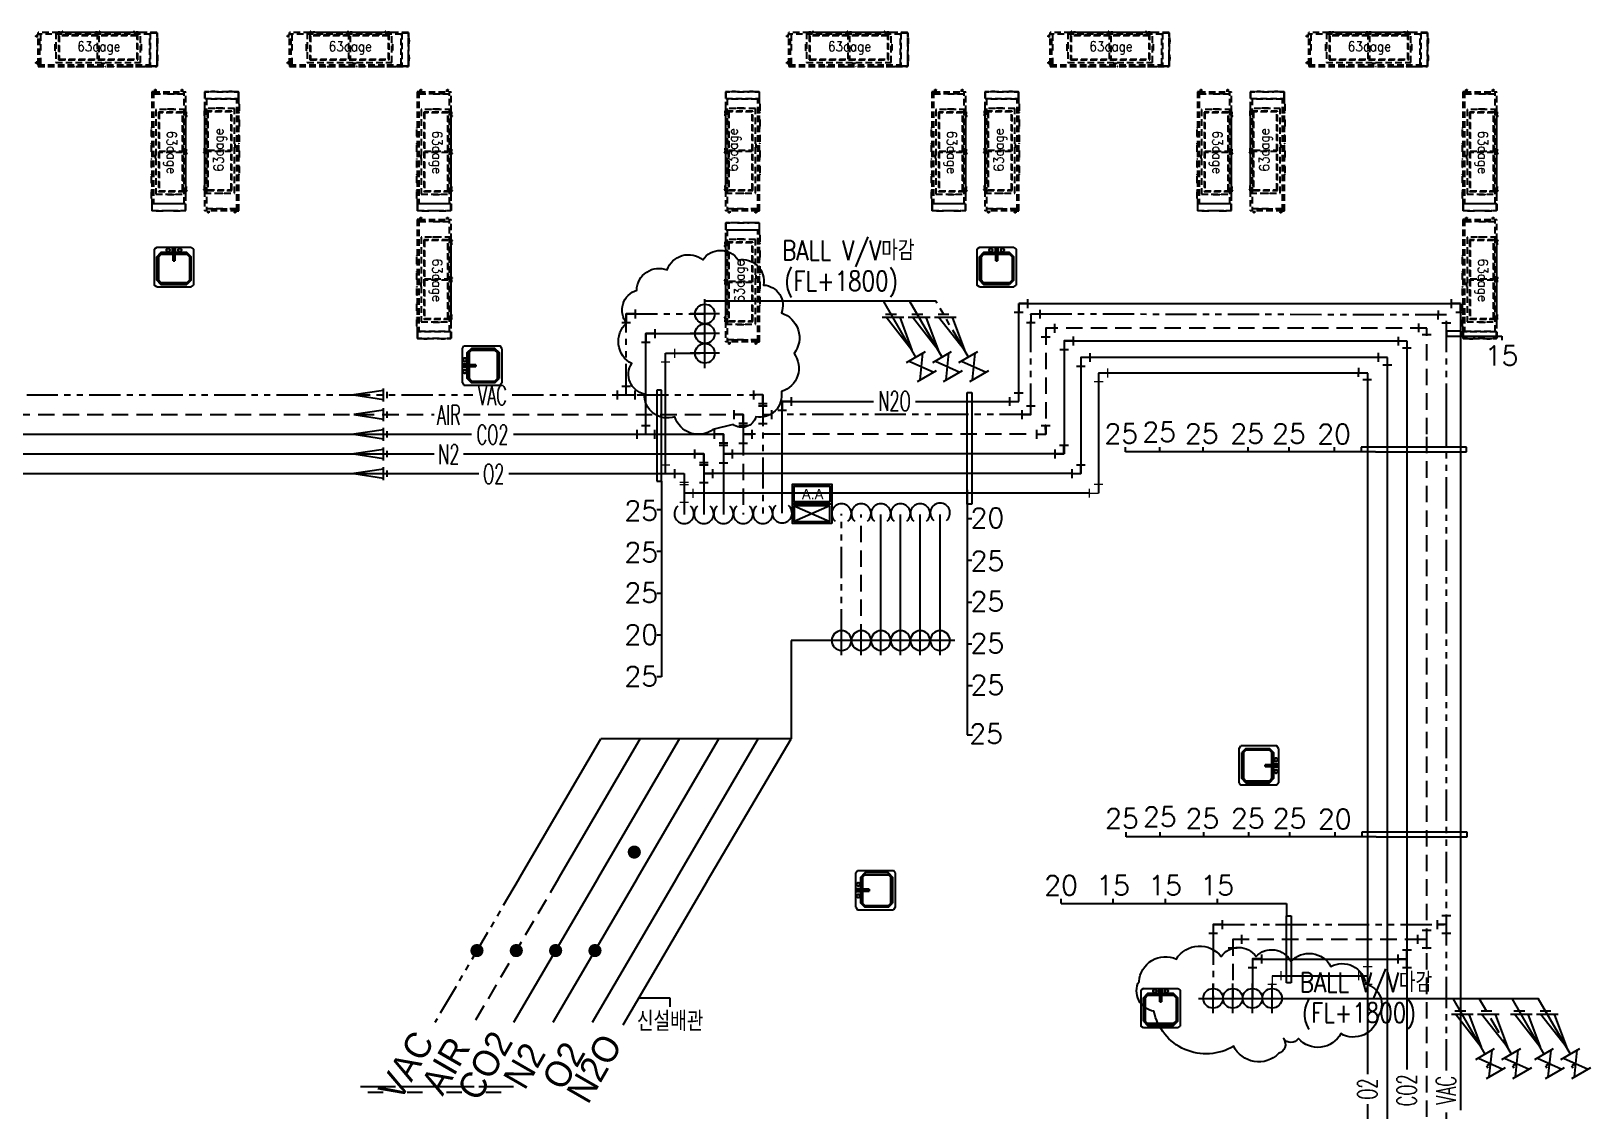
# Model space of a CAD drawing. Header units: millimetres. Extents: x 10903 to 284569, y 2319 to 62017.
# Drawn here: x 250578 to 274367, y 36231 to 52696 of the extents above; entities that cross this region are included whole.
import ezdxf
from ezdxf.enums import TextEntityAlignment as Align

# ---------------------------------------------------------------- set-up
doc = ezdxf.new("R2010")
doc.units = ezdxf.units.MM
for name, pattern in [('DASHED', [0.75, 0.5, -0.25]), ('DASHED2', [0.375, 0.25, -0.125]), ('HIDDEN', [0.375, 0.25, -0.125]), ('PHANTOM', [63.5, 31.75, -6.35, 6.35, -6.35, 6.35, -6.35])]:
    doc.linetypes.add(name, pattern=pattern)
for name, color, linetype in [('5TXT', 7, 'Continuous'), ('ex', 1, 'Continuous'), ('IVC-SPF', 1, 'Continuous'), ('Medical Gas', 7, 'Continuous'), ('pipe', 3, 'Continuous'), ('R', 15, 'Continuous'), ('UT GAS', 4, 'Continuous'), ('UTIL-AIR', 3, 'DASHED2'), ('UTIL-CO2', 2, 'Continuous'), ('UTIL-N2', 6, 'Continuous'), ('UTIL-N20', 1, 'HIDDEN'), ('UTIL-VACUUM', 7, 'HIDDEN'), ('기자재', 8, 'DASHED2'), ('빌트인', 8, 'Continuous')]:
    doc.layers.add(name, color=color, linetype=linetype)
doc.layers.add('UTIL-O2', color=4, linetype='Continuous', lineweight=0)
doc.styles.add('GHS', font='ROMANS.shx', dxfattribs={"bigfont": 'whgtxt.shx'})
doc.styles.add('굴림', font='simple.shx', dxfattribs={"bigfont": 'whgtxt.shx'})
doc.styles.add('울릉도M', font='HYWULM.TTF')
doc.styles.add('으뜸체', font='simplex.shx', dxfattribs={"bigfont": 'whgtxt.shx'})
doc.styles.add('중고딕', font='')
doc.styles.get('중고딕').set_extended_font_data('HYGothic-Medium')

# ---------------------------------------------------------------- blocks, each defined once
blk = doc.blocks.new('PI')
at = {"layer": 'UTIL-AIR', "color": 1, "linetype": 'Continuous'}
for p, q in [((150, 0), (-150, 0)), ((0, 150), (0, -150))]:
    blk.add_line(p, q, dxfattribs=at)
at = {"layer": 'UTIL-AIR', "color": 2, "linetype": 'Continuous'}
blk.add_circle((0, 0), 100, dxfattribs=at)
blk = doc.blocks.new('SA20L')
at = {"color": 2, "linetype": 'Continuous'}
for p, q in [((1.59, 0.53), (0.53, 1.59)), ((0.53, -1.59), (1.59, -0.53))]:
    blk.add_line(p, q, dxfattribs=at)
at = {"color": 0, "linetype": 'Continuous'}
blk.add_lwpolyline([(1.06, -1.06), (0, 0), (1.06, 1.06)], dxfattribs=at)
at = {"color": 2, "linetype": 'Continuous'}
for p in [(1.06, 1.06), (1.06, -1.06)]:
    blk.add_point(p, dxfattribs=at)
blk = doc.blocks.new('SA30T')
at = {"color": 2, "linetype": 'Continuous'}
for p, q in [((-0.75, 1.5), (0.75, 1.5)), ((1.5, 0.75), (1.5, -0.75)), ((-0.75, -1.5), (0.75, -1.5))]:
    blk.add_line(p, q, dxfattribs=at)
at = {"color": 0, "linetype": 'Continuous'}
for p, q in [((0, 1.5), (0, -1.5)), ((0, 0), (1.5, 0))]:
    blk.add_line(p, q, dxfattribs=at)
at = {"color": 2, "linetype": 'Continuous'}
for p in [(0, 1.5), (1.5, 0), (0, -1.5)]:
    blk.add_point(p, dxfattribs=at)
blk = doc.blocks.new('0S2c-M51-005-0-3층 UTILITY배관 평면도$0$SDFASFSDAF')
at = {"layer": 'pipe', "color": 2}
for p, q in [((0, 1.25), (0, -1.25)), ((0, 0.9), (2.5, -0.9)), ((2.5, 0.9), (0, -0.9)), ((2.5, 1.25), (2.5, -1.25))]:
    blk.add_line(p, q, dxfattribs=at)
blk = doc.blocks.new('VALD01')
at = {"color": 2}
for p, q in [((-1.96, 0.7), (2.54, 0)), ((2.54, 0), (-1.96, -0.7))]:
    blk.add_line(p, q, dxfattribs=at)
for points in [[(-2.54, -0.48), (-2.54, 0.48)], [(-1.96, -1), (-1.96, 1)]]:
    blk.add_lwpolyline(points, dxfattribs=at)
blk = doc.blocks.new('SINK2')
at = {"layer": '빌트인'}
for p, q in [((-262, 600), (-300, 575)), ((-300, 25), (-300, 575)), ((-262, 600), (262, 600)), ((-198, 562), (-262, 498)), ((-262, 498), (-198, 562)), ((-262, 498), (-262, 140)), ((-262, 498), (-262, 140)), ((-236, 498), (-262, 498)), ((-236, 498), (-262, 498)), ((-236, 498), (-198, 536)), ((-198, 536), (-236, 498)), ((-236, 140), (-236, 498)), ((-236, 140), (-236, 498)), ((198, 562), (-198, 562)), ((-198, 562), (198, 562)), ((-198, 536), (-198, 562)), ((-198, 536), (-198, 562)), ((-198, 536), (198, 536)), ((198, 536), (-198, 536)), ((262, 498), (198, 562)), ((198, 562), (198, 536)), ((262, 498), (198, 562)), ((198, 536), (198, 562)), ((236, 498), (198, 536)), ((198, 536), (236, 498)), ((236, 140), (236, 498)), ((236, 498), (262, 498)), ((236, 140), (236, 498)), ((236, 498), (262, 498)), ((262, 600), (300, 575)), ((262, 498), (262, 140)), ((262, 498), (262, 140)), ((300, 25), (300, 575)), ((-262, 0), (-300, 25)), ((-262, 140), (-198, 76)), ((-262, 140), (-236, 140)), ((-198, 76), (-262, 140)), ((-262, 140), (-236, 140)), ((262, 0), (-262, 0)), ((-198, 102), (-236, 140)), ((-236, 140), (-198, 102)), ((198, 102), (-198, 102)), ((-198, 102), (198, 102)), ((-198, 76), (-198, 102)), ((-198, 102), (-198, 76)), ((-198, 76), (198, 76)), ((198, 76), (-198, 76)), ((-114, 45), (-115, 38)), ((-115, 38), (-114, 45)), ((-114, 45), (-115, 38)), ((-115, 38), (-114, 45)), ((-115, 38), (-114, 32)), ((-114, 32), (-115, 38)), ((-115, 38), (-114, 32)), ((-114, 32), (-115, 38)), ((-111, 51), (-114, 45)), ((-114, 45), (-111, 51)), ((-111, 51), (-114, 45)), ((-114, 45), (-111, 51)), ((-114, 32), (-111, 25)), ((-111, 25), (-114, 32)), ((-114, 32), (-111, 25)), ((-111, 25), (-114, 32)), ((-107, 56), (-111, 51)), ((-111, 51), (-107, 56)), ((-107, 56), (-111, 51)), ((-111, 51), (-107, 56)), ((-111, 25), (-107, 20)), ((-107, 20), (-111, 25)), ((-111, 25), (-107, 20)), ((-107, 20), (-111, 25)), ((-102, 60), (-107, 56)), ((-107, 56), (-102, 60)), ((-102, 60), (-107, 56)), ((-107, 56), (-102, 60)), ((-107, 20), (-102, 16)), ((-102, 16), (-107, 20)), ((-107, 20), (-102, 16)), ((-102, 16), (-107, 20)), ((-96, 63), (-102, 60)), ((-102, 60), (-96, 63)), ((-96, 63), (-102, 60)), ((-102, 60), (-96, 63)), ((-102, 16), (-96, 14)), ((-96, 14), (-102, 16)), ((-102, 16), (-96, 14)), ((-96, 14), (-102, 16)), ((-89, 64), (-96, 63)), ((-96, 63), (-89, 64)), ((-89, 64), (-96, 63)), ((-96, 63), (-89, 64)), ((-96, 14), (-89, 13)), ((-89, 13), (-96, 14)), ((-96, 14), (-89, 13)), ((-89, 13), (-96, 14)), ((-82, 63), (-89, 64)), ((-82, 63), (-89, 64)), ((-89, 64), (-82, 63)), ((-82, 63), (-89, 64)), ((-89, 13), (-82, 14)), ((-82, 14), (-89, 13)), ((-89, 13), (-82, 14)), ((-82, 14), (-89, 13)), ((-76, 60), (-82, 63)), ((-82, 63), (-76, 60)), ((-76, 60), (-82, 63)), ((-82, 63), (-76, 60)), ((-82, 14), (-76, 16)), ((-76, 16), (-82, 14)), ((-82, 14), (-76, 16)), ((-76, 16), (-82, 14)), ((-71, 56), (-76, 60)), ((-76, 60), (-71, 56)), ((-71, 56), (-76, 60)), ((-76, 60), (-71, 56)), ((-76, 16), (-71, 20)), ((-71, 20), (-76, 16)), ((-76, 16), (-71, 20)), ((-71, 20), (-76, 16)), ((-67, 51), (-71, 56)), ((-71, 56), (-67, 51)), ((-67, 51), (-71, 56)), ((-71, 56), (-67, 51)), ((-71, 20), (-67, 25)), ((-67, 25), (-71, 20)), ((-71, 20), (-67, 25)), ((-67, 25), (-71, 20)), ((-64, 45), (-67, 51)), ((-67, 51), (-64, 45)), ((-64, 45), (-67, 51)), ((-67, 51), (-64, 45)), ((-67, 25), (-64, 32)), ((-64, 32), (-67, 25)), ((-67, 25), (-64, 32)), ((-64, 32), (-67, 25)), ((-64, 38), (-64, 45)), ((-64, 45), (-64, 38)), ((-64, 38), (-64, 45)), ((-64, 45), (-64, 38)), ((-64, 32), (-64, 38)), ((-64, 38), (-64, 32)), ((-64, 32), (-64, 38)), ((-64, 38), (-64, 32)), ((-13, 64), (-25, 76)), ((-25, 76), (25, 76)), ((-25, 76), (-13, 64)), ((-25, 13), (-25, 76)), ((-13, 25), (-25, 13)), ((-13, 25), (-25, 13)), ((25, 13), (-25, 13)), ((-13, 204), (-13, 89)), ((13, 204), (-13, 204)), ((-13, 204), (-13, 102)), ((13, 204), (-13, 204)), ((-13, 204), (13, 204)), ((13, 204), (-13, 204)), ((-13, 204), (-13, 102)), ((-13, 89), (-13, 204)), ((13, 102), (-13, 102)), ((-13, 102), (13, 102)), ((-13, 64), (-13, 102)), ((-13, 102), (-13, 89)), ((-13, 102), (-13, 89)), ((-13, 64), (-13, 102)), ((-13, 89), (13, 89)), ((-13, 89), (13, 89)), ((-13, 25), (-13, 89)), ((-13, 89), (-13, 25)), ((13, 64), (-13, 64)), ((13, 64), (-13, 64)), ((-13, 25), (-13, 64)), ((13, 25), (-13, 25)), ((13, 25), (-13, 25)), ((13, 89), (13, 204)), ((13, 102), (13, 204)), ((13, 204), (13, 102)), ((13, 89), (13, 204)), ((13, 102), (13, 64)), ((13, 89), (13, 102)), ((13, 102), (13, 64)), ((13, 102), (13, 89)), ((13, 89), (13, 25)), ((13, 89), (13, 25)), ((25, 76), (13, 64)), ((13, 64), (25, 76)), ((13, 25), (13, 64)), ((13, 25), (25, 13)), ((13, 25), (25, 13)), ((25, 76), (25, 13)), ((67, 51), (64, 45)), ((64, 45), (67, 51)), ((67, 51), (64, 45)), ((64, 45), (67, 51)), ((64, 38), (64, 45)), ((64, 45), (64, 38)), ((64, 38), (64, 45)), ((64, 45), (64, 38)), ((64, 38), (64, 32)), ((64, 32), (64, 38)), ((64, 38), (64, 32)), ((64, 32), (64, 38)), ((64, 32), (67, 25)), ((67, 25), (64, 32)), ((64, 32), (67, 25)), ((67, 25), (64, 32)), ((71, 56), (67, 51)), ((67, 51), (71, 56)), ((71, 56), (67, 51)), ((67, 51), (71, 56)), ((67, 25), (71, 20)), ((71, 20), (67, 25)), ((67, 25), (71, 20)), ((71, 20), (67, 25)), ((76, 60), (71, 56)), ((71, 56), (76, 60)), ((76, 60), (71, 56)), ((71, 56), (76, 60)), ((71, 20), (76, 16)), ((76, 16), (71, 20)), ((71, 20), (76, 16)), ((76, 16), (71, 20)), ((82, 63), (76, 60)), ((76, 60), (82, 63)), ((82, 63), (76, 60)), ((76, 60), (82, 63)), ((76, 16), (82, 14)), ((82, 14), (76, 16)), ((76, 16), (82, 14)), ((82, 14), (76, 16)), ((89, 64), (82, 63)), ((82, 63), (89, 64)), ((89, 64), (82, 63)), ((82, 63), (89, 64)), ((82, 14), (89, 13)), ((89, 13), (82, 14)), ((82, 14), (89, 13)), ((89, 13), (82, 14)), ((96, 63), (89, 64)), ((89, 64), (96, 63)), ((96, 63), (89, 64)), ((89, 64), (96, 63)), ((89, 13), (96, 14)), ((96, 14), (89, 13)), ((89, 13), (96, 14)), ((96, 14), (89, 13)), ((102, 60), (96, 63)), ((96, 63), (102, 60)), ((102, 60), (96, 63)), ((96, 63), (102, 60)), ((96, 14), (102, 16)), ((102, 16), (96, 14)), ((96, 14), (102, 16)), ((102, 16), (96, 14)), ((107, 56), (102, 60)), ((102, 60), (107, 56)), ((107, 56), (102, 60)), ((102, 60), (107, 56)), ((102, 16), (107, 20)), ((107, 20), (102, 16)), ((102, 16), (107, 20)), ((107, 20), (102, 16)), ((111, 51), (107, 56)), ((107, 56), (111, 51)), ((111, 51), (107, 56)), ((107, 56), (111, 51)), ((107, 20), (111, 25)), ((111, 25), (107, 20)), ((107, 20), (111, 25)), ((111, 25), (107, 20)), ((114, 45), (111, 51)), ((111, 51), (114, 45)), ((114, 45), (111, 51)), ((111, 51), (114, 45)), ((111, 25), (114, 32)), ((114, 32), (111, 25)), ((111, 25), (114, 32)), ((114, 32), (111, 25)), ((115, 38), (114, 45)), ((114, 45), (115, 38)), ((115, 38), (114, 45)), ((114, 45), (115, 38)), ((114, 32), (115, 38)), ((115, 38), (114, 32)), ((114, 32), (115, 38)), ((115, 38), (114, 32)), ((198, 76), (262, 140)), ((236, 140), (198, 102)), ((262, 140), (198, 76)), ((198, 102), (236, 140)), ((198, 102), (198, 76)), ((198, 102), (198, 76)), ((262, 140), (236, 140)), ((236, 140), (262, 140)), ((262, 0), (300, 25))]:
    blk.add_line(p, q, dxfattribs=at)
blk = doc.blocks.new('IVC-S70')
at = {"layer": '빌트인', "linetype": 'DASHED', "ltscale": 200}
for p, q in [((-605, 248), (-603, 248)), ((-605, 228), (-605, 248)), ((-603, 248), (-603, 230)), ((-557, 248), (-555, 248)), ((-557, 230), (-557, 248)), ((-555, 248), (-555, 228)), ((-35, 248), (-33, 248)), ((-35, 228), (-35, 248)), ((-33, 248), (-33, 230)), ((13, 248), (15, 248)), ((13, 230), (13, 248)), ((15, 248), (15, 228)), ((535, 248), (537, 248)), ((535, 228), (535, 248)), ((537, 248), (537, 230)), ((583, 230), (583, 248)), ((583, 248), (585, 248)), ((585, 248), (585, 228)), ((-910, 44), (-910, 161)), ((-908, 161), (-910, 161)), ((-910, 54), (-910, 151)), ((-910, 151), (-910, 151)), ((-910, 54), (-910, 54)), ((-910, 44), (-908, 44)), ((-909, 221), (-908, 221)), ((-909, 221), (-909, 161)), ((-909, 44), (-909, -132)), ((-908, 222), (-907, 222)), ((-908, -285), (-908, 222)), ((-907, 222), (-908, 222)), ((-907, 228), (905, 228)), ((-907, 225), (-907, 228)), ((-907, 225), (-907, 222)), ((-805, 225), (-907, 225)), ((-907, 223), (-806, 223)), ((-907, 223), (-907, 222)), ((-907, 222), (-907, 222)), ((-809, 222), (-905, 222)), ((-807, 225), (-807, 223)), ((-806, 223), (-806, 222)), ((-806, 222), (-805, 222)), ((-805, 222), (-806, 222)), ((-805, 222), (-805, 225)), ((-805, 222), (-805, -285)), ((-805, 202), (905, 202)), ((-797, -265), (-797, 202)), ((-665, 51), (-665, -51)), ((-655, 51), (-665, 51)), ((-655, 228), (635, 228)), ((-655, -228), (-655, 228)), ((-615, -188), (-615, 188)), ((-615, 188), (595, 188)), ((-555, 228), (-605, 228)), ((-605, -178), (-605, 178)), ((-605, 178), (585, 178)), ((-603, 230), (-557, 230)), ((15, 228), (-35, 228)), ((-33, 230), (13, 230)), ((-20, 178), (-20, -178)), ((0, -178), (0, 178)), ((585, 228), (535, 228)), ((537, 230), (583, 230)), ((585, 178), (585, -178)), ((595, 188), (595, -188)), ((635, 228), (635, -228)), ((645, 51), (635, 51)), ((645, -51), (645, 51)), ((870, 202), (870, -55)), ((880, -265), (880, 202)), ((905, 202), (905, 228)), ((905, -265), (905, 202)), ((905, 182), (933, 182)), ((905, 162), (933, 162)), ((938, 167), (938, 177)), ((-910, -221), (-910, -104)), ((-908, -104), (-910, -104)), ((-910, -211), (-910, -114)), ((-910, -114), (-910, -114)), ((-910, -211), (-910, -211)), ((-910, -221), (-908, -221)), ((-909, -221), (-909, -286)), ((-665, -51), (-655, -51)), ((635, -228), (-655, -228)), ((595, -188), (-615, -188)), ((585, -178), (-605, -178)), ((-113, -228), (-113, -238)), ((-56, -238), (-56, -228)), ((635, -51), (645, -51)), ((870, -157), (870, -265)), ((905, -225), (933, -225)), ((938, -240), (938, -230)), ((-909, -286), (-908, -286)), ((-908, -285), (-907, -285)), ((-908, -285), (-908, -286)), ((-908, -287), (-908, -286)), ((-908, -286), (-907, -286)), ((-908, -287), (-907, -287)), ((-907, -286), (-907, -285)), ((-907, -286), (-907, -286)), ((-907, -286), (-907, -288)), ((-905, -286), (-907, -286)), ((-907, -288), (-907, -291)), ((-805, -288), (-907, -288)), ((-580, -291), (-907, -291)), ((-905, -286), (-809, -286)), ((-806, -286), (-809, -286)), ((-807, -286), (-807, -288)), ((-806, -286), (-806, -285)), ((-805, -285), (-806, -285)), ((-806, -286), (-806, -285)), ((-806, -286), (-805, -286)), ((-580, -265), (-805, -265)), ((-805, -285), (-805, -288)), ((-718, -296), (-600, -296)), ((-718, -296), (-600, -296)), ((-718, -296), (-599, -296)), ((-718, -296), (-599, -296)), ((905, -265), (-580, -265)), ((905, -291), (-580, -291)), ((-481, -296), (-361, -296)), ((-481, -296), (-361, -296)), ((-244, -296), (-124, -296)), ((-244, -296), (-124, -296)), ((-56, -238), (-113, -238)), ((-6, -296), (113, -296)), ((-6, -296), (113, -296)), ((231, -296), (350, -296)), ((231, -296), (350, -296)), ((905, -245), (933, -245)), ((905, -265), (905, -291))]:
    blk.add_line(p, q, dxfattribs=at)
for centre, radius, start, end in [((-905, 220), 2, 147.4808, 154.9288), ((933, 177), 5, 0, 90), ((933, 167), 5, 270, 0), ((933, -230), 5, 0, 90), ((-905, -284), 2, 207.8925, 209.1843), ((-905, -284), 2, 222.132, 270), ((-718, -288), 7.5, 199.1756, 270), ((-718, -288), 7.4, 199.445, 270), ((-718, -288), 7.5, 199.1756, 270), ((-718, -288), 7.4, 199.445, 270), ((-599, -288), 7.5, 270, 340.8244), ((-599, -288), 7.4, 270, 340.555), ((-481, -288), 7.5, 199.1756, 270), ((-481, -288), 7.4, 199.445, 270), ((-361, -288), 7.5, 270, 340.8244), ((-361, -288), 7.4, 270, 340.555), ((-244, -288), 7.5, 199.1756, 270), ((-244, -288), 7.4, 199.445, 270), ((-124, -288), 7.5, 270, 340.8244), ((-124, -288), 7.4, 270, 340.555), ((-6, -288), 7.5, 199.1756, 270), ((-6, -288), 7.4, 199.445, 270), ((113, -288), 7.5, 270, 340.8244), ((113, -288), 7.4, 270, 340.555), ((231, -288), 7.5, 199.1756, 270), ((231, -288), 7.4, 199.445, 270), ((350, -288), 7.5, 270, 340.8244), ((350, -288), 7.4, 270, 340.555), ((933, -240), 5, 270, 0)]:
    blk.add_arc(centre, radius, start, end, dxfattribs=at)
for points, knots in [([(-910, 151), (-911, 150), (-912, 148), (-913, 144), (-915, 139), (-915, 133), (-916, 124), (-916, 114), (-917, 107), (-917, 102)], [0, 0, 0, 0, 0.06656, 0.148336, 0.245879, 0.367331, 0.543547, 0.754398, 1, 1, 1, 1]), ([(-917, 102), (-917, 97), (-916, 88), (-916, 76), (-915, 67), (-914, 61), (-913, 57), (-911, 55), (-911, 54), (-910, 54)], [0, 0, 0, 0, 0.306371, 0.556522, 0.750806, 0.848907, 0.923816, 0.967508, 1, 1, 1, 1]), ([(-906, 221), (-906, 221), (-907, 221), (-907, 221), (-907, 221), (-908, 221), (-908, 221), (-908, 221), (-908, 222), (-908, 222)], [0, 0, 0, 0, 0.25, 0.25, 0.5, 0.5, 0.75, 0.75, 1, 1, 1, 1]), ([(-907, 223), (-907, 223), (-907, 223), (-907, 222), (-907, 222), (-906, 222), (-906, 222), (-906, 221), (-906, 221), (-906, 221)], [0, 0, 0, 0, 0.25, 0.25, 0.5, 0.5, 0.75, 0.75, 1, 1, 1, 1]), ([(-907, 222), (-907, 222), (-907, 222), (-907, 222), (-907, 221), (-906, 221), (-906, 221), (-906, 221), (-906, 221), (-906, 221)], [0, 0, 0, 0, 0.25, 0.25, 0.5, 0.5, 0.75, 0.75, 1, 1, 1, 1]), ([(-807, 221), (-807, 221), (-807, 221), (-807, 222), (-807, 222), (-806, 222), (-806, 222), (-806, 223), (-806, 223), (-806, 223)], [0, 0, 0, 0, 0.25, 0.25, 0.5, 0.5, 0.75, 0.75, 1, 1, 1, 1]), ([(-807, 221), (-807, 221), (-807, 221), (-807, 221), (-807, 221), (-806, 221), (-806, 222), (-806, 222), (-806, 222), (-806, 222)], [0, 0, 0, 0, 0.25, 0.25, 0.5, 0.5, 0.75, 0.75, 1, 1, 1, 1]), ([(-806, 222), (-806, 222), (-806, 221), (-806, 221), (-806, 221), (-806, 221), (-807, 221), (-807, 221), (-807, 221), (-807, 221)], [0, 0, 0, 0, 0.25, 0.25, 0.5, 0.5, 0.75, 0.75, 1, 1, 1, 1]), ([(-805, 222), (-805, 222), (-805, 221), (-805, 221), (-805, 221), (-806, 221), (-806, 221), (-807, 221), (-807, 221), (-807, 221)], [0, 0, 0, 0, 0.25, 0.25, 0.5, 0.5, 0.75, 0.75, 1, 1, 1, 1]), ([(-910, -114), (-911, -115), (-912, -117), (-913, -121), (-915, -126), (-915, -132), (-916, -141), (-916, -151), (-917, -158), (-917, -163)], [0, 0, 0, 0, 0.06656, 0.148336, 0.245879, 0.367331, 0.543547, 0.754398, 1, 1, 1, 1]), ([(-917, -163), (-917, -168), (-916, -177), (-916, -190), (-915, -198), (-914, -204), (-913, -208), (-911, -210), (-911, -211), (-910, -211)], [0, 0, 0, 0, 0.306371, 0.556522, 0.750806, 0.848907, 0.923816, 0.967508, 1, 1, 1, 1]), ([(-908, -285), (-908, -284), (-908, -284), (-908, -284), (-908, -284), (-907, -284), (-907, -284), (-907, -284), (-906, -284), (-906, -284)], [0, 0, 0, 0, 0.25, 0.25, 0.5, 0.5, 0.75, 0.75, 1, 1, 1, 1]), ([(-907, -285), (-907, -285), (-907, -285), (-908, -285), (-908, -285), (-908, -285), (-908, -285), (-908, -285), (-908, -285), (-908, -286)], [0, 0, 0, 0, 0.25, 0.25, 0.5, 0.5, 0.75, 0.75, 1, 1, 1, 1]), ([(-908, -286), (-908, -286), (-908, -286), (-908, -285), (-908, -285), (-907, -285), (-907, -285), (-907, -285), (-907, -285), (-907, -285)], [0, 0, 0, 0, 0.25, 0.25, 0.5, 0.5, 0.75, 0.75, 1, 1, 1, 1]), ([(-906, -284), (-906, -284), (-906, -284), (-906, -284), (-906, -284), (-907, -284), (-907, -284), (-907, -285), (-907, -285), (-907, -285)], [0, 0, 0, 0, 0.25, 0.25, 0.5, 0.5, 0.75, 0.75, 1, 1, 1, 1]), ([(-906, -284), (-906, -284), (-906, -284), (-906, -285), (-906, -285), (-907, -285), (-907, -285), (-907, -286), (-907, -286), (-907, -286)], [0, 0, 0, 0, 0.25, 0.25, 0.5, 0.5, 0.75, 0.75, 1, 1, 1, 1]), ([(-907, -285), (-907, -284), (-907, -284), (-907, -284), (-907, -284), (-907, -284), (-907, -284), (-906, -284), (-906, -284), (-906, -284)], [0, 0, 0, 0, 0.25, 0.25, 0.5, 0.5, 0.75, 0.75, 1, 1, 1, 1]), ([(-806, -285), (-806, -285), (-806, -285), (-806, -284), (-806, -284), (-807, -284), (-807, -284), (-807, -284), (-807, -284), (-807, -284)], [0, 0, 0, 0, 0.25, 0.25, 0.5, 0.5, 0.75, 0.75, 1, 1, 1, 1]), ([(-806, -286), (-806, -286), (-806, -286), (-806, -285), (-806, -285), (-807, -285), (-807, -285), (-807, -284), (-807, -284), (-807, -284)], [0, 0, 0, 0, 0.25, 0.25, 0.5, 0.5, 0.75, 0.75, 1, 1, 1, 1]), ([(-807, -284), (-807, -284), (-807, -284), (-807, -284), (-806, -284), (-806, -284), (-806, -284), (-806, -284), (-806, -284), (-806, -285)], [0, 0, 0, 0, 0.25, 0.25, 0.5, 0.5, 0.75, 0.75, 1, 1, 1, 1]), ([(-807, -284), (-807, -284), (-807, -284), (-806, -284), (-806, -284), (-805, -284), (-805, -284), (-805, -284), (-805, -284), (-805, -285)], [0, 0, 0, 0, 0.25, 0.25, 0.5, 0.5, 0.75, 0.75, 1, 1, 1, 1])]:
    blk.add_open_spline(points, degree=3, knots=knots, dxfattribs=at)
blk = doc.blocks.new('A.A')
at = {"layer": 'Medical Gas'}
for points in [[(1475307, 228591), (1475907, 228591), (1475907, 228891), (1475307, 228891)], [(1475337, 228621), (1475877, 228621), (1475877, 228861), (1475337, 228861)]]:
    blk.add_lwpolyline(points, close=True, dxfattribs=at)
at = {"layer": 'Medical Gas', "style": '중고딕'}
blk.add_text('A.A', height=157.3, dxfattribs=at).set_placement((1475431, 228660))

msp = doc.modelspace()

# ---------------------------------------------------------------- linework, layer by layer
at = {"color": 1, "linetype": 'Continuous'}
for p, q in [((265775.6, 48541.7), (265640.6, 48541.7)), ((265640.6, 48541.7), (265640.6, 48406.7)), ((272377.7, 48541.7), (272242.7, 48541.7)), ((272377.7, 48406.7), (272377.7, 48541.7)), ((265640.6, 47048.1), (265640.6, 47183.1)), ((262168.2, 47048.1), (262033.2, 47048.1)), ((262033.2, 47048.1), (262033.2, 46913.1)), ((265505.6, 47048.1), (265640.6, 47048.1))]:
    msp.add_line(p, q, dxfattribs=at)
at = {"color": 2, "linetype": 'Continuous', "lineweight": -3}
for p, q in [((265775.6, 48609.2), (265775.6, 48474.2)), ((272242.7, 48474.2), (272242.7, 48609.2)), ((265708.1, 48406.7), (265573.1, 48406.7)), ((272445.2, 48406.7), (272310.2, 48406.7)), ((262168.2, 47115.6), (262168.2, 46980.6)), ((265505.6, 46980.6), (265505.6, 47115.6)), ((265573.1, 47183.1), (265708.1, 47183.1)), ((262100.7, 46913.1), (261965.7, 46913.1))]:
    msp.add_line(p, q, dxfattribs=at)
at = {"color": 0, "elevation": 0}
for points in [[(262788.2, 45187.4), (262188.4, 45187.4), (262188.4, 45487.6), (262788.2, 45487.6)], [(262758.4, 45457.4), (262218.2, 45457.4), (262218.2, 45217.8), (262758.4, 45217.8)]]:
    msp.add_lwpolyline(points, close=True, dxfattribs=at)
at = {"color": 2, "linetype": 'Continuous'}
for p in [(265640.6, 47183.1), (265505.6, 47048.1)]:
    msp.add_point(p, dxfattribs=at)
at = {"layer": 'ex', "ltscale": 3000}
for p, q in [((272393.1, 48119.1), (272164, 48119.1)), ((272393.1, 48047.1), (272393.1, 48119.1)), ((260193.2, 47223.9), (260121.2, 47223.9)), ((260121.2, 47223.9), (260121.2, 45835.9)), ((260193.2, 45835.9), (260193.2, 47223.9)), ((264854.5, 47186.4), (264926.5, 47186.4)), ((264854.5, 45480.8), (264854.5, 47186.4)), ((264926.5, 47186.4), (264926.5, 45480.8)), ((267269, 46280.7), (267269, 46352.6)), ((271085, 46280.6), (267269, 46280.7)), ((267791.3, 46280.7), (267791.3, 46352.6)), ((268457.1, 46280.6), (268457.1, 46352.6)), ((269139, 46280.6), (269139, 46352.6)), ((269766.5, 46280.6), (269766.5, 46352.6)), ((270458.1, 46280.6, 0), (270458.1, 46352.6, 0)), ((272473, 46352.6), (270864.1, 46352.6)), ((271085, 46280.6), (272473, 46280.6)), ((272473, 46280.6), (272473, 46352.6)), ((260193.2, 45835.9), (260193.2, 42848.4)), ((264854.5, 45703.9), (264854.5, 41965.7)), ((260193.2, 45396.3), (260121.2, 45396.3)), ((264854.5, 45264.3), (264926.5, 45264.3)), ((260193.2, 44759.4), (260121.2, 44759.4)), ((264854.5, 44627.3), (264926.5, 44627.3)), ((260193.2, 44122.4), (260121.2, 44122.4)), ((264854.5, 43990.3), (264926.5, 43990.3)), ((260193.2, 43485.4), (260121.2, 43485.4)), ((264854.5, 43353.3), (264926.5, 43353.3)), ((260193.2, 42848.4), (260121.2, 42848.4)), ((267278.8, 40410.3), (267278.8, 40482.3)), ((267801.1, 40410.3), (267801.1, 40482.3)), ((268466.9, 40410.3), (268466.9, 40482.3)), ((269148.8, 40410.3), (269148.8, 40482.3)), ((269776.3, 40410.3), (269776.3, 40482.3)), ((270467.9, 40410.3, 0), (270467.9, 40482.3, 0)), ((272482.8, 40482.3), (270874, 40482.3)), ((272482.8, 40410.3), (272482.8, 40482.3)), ((271094.8, 40410.3), (267278.8, 40410.3)), ((271094.8, 40410.3), (272482.8, 40410.3)), ((266289.9, 39391), (266289.9, 39463)), ((266289.9, 39391), (268672.1, 39391)), ((267084, 39391), (267084, 39463)), ((267878.1, 39391), (267878.1, 39463)), ((268672.1, 39391), (268672.1, 39463)), ((269727.3, 38184.7), (269727.3, 39206.3)), ((269799.3, 39206.3), (269799.3, 38184.7)), ((269799.3, 38184.7), (269727.3, 38184.7))]:
    msp.add_line(p, q, dxfattribs=at)
at = {"layer": 'ex', "linetype": 'PHANTOM', "ltscale": 2}
for p, q in [((270864.1, 46352.6), (270864.1, 46280.6)), ((260121.2, 45835.9), (260193.2, 45835.9)), ((264926.5, 45480.8), (264854.5, 45480.8)), ((270874, 40482.3), (270874, 40410.3))]:
    msp.add_line(p, q, dxfattribs=at)
at = {"layer": 'ex', "ltscale": 3000, "const_width": 100, "elevation": 0}
for points in [[(259777.7, 40126.7, 1), (259777.7, 40226.7, 1)], [(257377.7, 38625, 1), (257377.7, 38725, 1)], [(257977.7, 38625, 1), (257977.7, 38725, 1)], [(258577.7, 38625, 1), (258577.7, 38725, 1)], [(259177.7, 38625, 1), (259177.7, 38725, 1)]]:
    msp.add_lwpolyline(points, format="xyb", close=True, dxfattribs=at)
at = {"layer": 'Medical Gas'}
for p, q in [((262758.4, 45457.4), (262218.2, 45217.8)), ((262218.4, 45457.8), (262758.2, 45217.4))]:
    msp.add_line(p, q, dxfattribs=at)
for centre, start, end in [((260538.3, 45337.8), 129.46626, 50.44553), ((260838.3, 45337.8), 129.46626, 50.44553), ((261138.3, 45337.8), 129.46626, 50.44553), ((261438.3, 45337.5), 129.46626, 50.44553), ((261738.3, 45337.3), 129.46626, 50.44553), ((262033.2, 45346.1), 129.46626, 50.44553), ((262938.3, 45337.9), 309.55447, 230.53374), ((263238.3, 45338.2), 309.55447, 230.53374), ((263538.3, 45338.4), 309.55447, 230.53374), ((263838.3, 45338.4), 309.55447, 230.53374), ((264138.3, 45338.6), 309.55447, 230.53374), ((264442.5, 45348.7, 0), 309.55447, 230.53374)]:
    msp.add_arc(centre, 150, start, end, dxfattribs=at)
at = {"layer": 'R', "color": 1}
for p, q in [((264138.3, 43403.6), (262171.7, 43403.6)), ((262171.7, 43403.6), (262171.7, 41901.9)), ((258020.5, 39772.8), (259267.1, 41901.9)), ((258620.5, 39772.8), (259867.1, 41901.9)), ((259220.5, 39772.8), (260467.1, 41901.9)), ((262171.7, 41901.9), (259267.1, 41901.9)), ((259820.5, 39772.8), (261067.1, 41901.9)), ((260420.5, 39772.8), (261667.1, 41901.9)), ((260889.1, 39731.3), (262171.7, 41901.9))]:
    msp.add_line(p, q, dxfattribs=at)
at = {"layer": 'R', "color": 2, "linetype": 'Continuous'}
for p, q in [((255603.7, 36602.2), (256136.4, 36602.2)), ((255715, 36514.1), (255947.4, 36514.1)), ((255715, 36514.1), (255947.4, 36514.1)), ((256203.7, 36602.2), (256736.4, 36602.2)), ((256315, 36514.1), (256547.4, 36514.1)), ((256803.7, 36602.2), (257336.4, 36602.2)), ((256915, 36514.1), (257147.4, 36514.1)), ((257403.7, 36602.2), (257936.4, 36602.2)), ((257515, 36514.1), (257747.4, 36514.1))]:
    msp.add_line(p, q, dxfattribs=at)
at = {"layer": 'UT GAS', "color": 1, "ltscale": 10}
for p, q in [((260854.5, 48583.9), (264378.1, 48583.9)), ((269619, 37946.4), (273565.7, 37946.4))]:
    msp.add_line(p, q, dxfattribs=at)
at = {"layer": 'UT GAS', "color": 2, "ltscale": 10}
for p, q in [((263557.4, 48332.9), (263888.6, 48332.9)), ((263611.5, 48382.6), (263777.1, 48382.6)), ((264012.8, 47831), (263619.5, 48332.9)), ((263826.5, 48332.9), (264012.8, 47831)), ((263957.4, 48332.9), (264288.6, 48332.9)), ((264011.5, 48382.6), (264177.1, 48382.6)), ((264412.8, 47831), (264019.5, 48332.9)), ((264226.5, 48332.9), (264412.8, 47831)), ((264357.4, 48332.9), (264688.6, 48332.9)), ((264411.5, 48382.6), (264577.1, 48382.6)), ((264812.8, 47831), (264419.5, 48332.9)), ((264626.5, 48332.9), (264812.8, 47831)), ((272240.2, 37703.7), (272571.4, 37703.7)), ((272294.4, 37753.4), (272460, 37753.4)), ((272695.6, 37201.7), (272302.3, 37703.7)), ((272509.3, 37703.7), (272695.6, 37201.7)), ((272640.2, 37703.7), (272971.4, 37703.7)), ((272694.4, 37753.4), (272860, 37753.4)), ((273095.6, 37201.7), (272702.3, 37703.7)), ((272909.3, 37703.7), (273095.6, 37201.7)), ((273140.2, 37703.7), (273471.4, 37703.7)), ((273194.4, 37753.4), (273360, 37753.4)), ((273595.6, 37201.7), (273202.3, 37703.7)), ((273409.3, 37703.7), (273595.6, 37201.7)), ((273540.2, 37703.7), (273871.4, 37703.7)), ((273594.4, 37753.4), (273760, 37753.4)), ((273995.6, 37201.7), (273602.3, 37703.7)), ((273809.3, 37703.7), (273995.6, 37201.7)), ((272839.8, 36952), (272779.7, 36917.4)), ((272800.3, 36881.8), (272779.7, 36917.4)), ((273239.8, 36952), (273179.7, 36917.4)), ((273200.3, 36881.8), (273179.7, 36917.4)), ((273739.8, 36952), (273679.7, 36917.4)), ((273700.3, 36881.8), (273679.7, 36917.4)), ((274139.8, 36952), (274079.7, 36917.4)), ((274100.3, 36881.8), (274079.7, 36917.4))]:
    msp.add_line(p, q, dxfattribs=at)
at = {"layer": 'UTIL-AIR', "linetype": 'DASHED', "lineweight": -3, "ltscale": 500}
for p, q in [((271864, 48165.5), (266053.6, 48165.5)), ((266053.6, 48165.5), (266053.6, 46549.1)), ((271864, 46549.1), (271864, 48165.5)), ((236433.5, 46849.1), (256724.6, 46849.1)), ((257174.6, 46849.1), (261437.4, 46849.1)), ((261437.4, 46849.1), (261437.4, 45327.1)), ((265752.7, 46549.1), (261437.4, 46549.1)), ((271864, 36137.1), (271864, 46549.1)), ((263238.3, 43403.6), (263238.3, 45327.1)), ((258620.5, 39772.8), (257335, 37577.2)), ((268906.5, 38846.4), (268906.5, 37946.4)), ((268907, 38846.4), (268907, 37946.4)), ((268907, 38846.4), (271864.5, 38846.4)), ((273156.5, 37096.4), (272665.7, 37946.4))]:
    msp.add_line(p, q, dxfattribs=at)
at = {"layer": 'UTIL-CO2', "linetype": 'Continuous', "lineweight": -3}
for p, q in [((264473.6, 47725.6), (263982.8, 48575.7)), ((259954.5, 48083.5), (260854.5, 48083.5)), ((259954.5, 46549.1), (259954.5, 48083.5)), ((237193.1, 46549.1), (257295.6, 46549.1)), ((257934.2, 46549.1), (261137.4, 46549.1)), ((261137.4, 46549.1), (261137.4, 45327.1)), ((266333.9, 46249.1), (261137.4, 46249.1)), ((271564, 36862.5), (271564, 46249.1)), ((263538.3, 43403.6), (263538.3, 45327.1)), ((259220.5, 39772.8), (257935, 37577.2)), ((269207, 38546.4), (269207, 37946.4)), ((273656.5, 37096.4), (273165.7, 37946.4))]:
    msp.add_line(p, q, dxfattribs=at)
at = {"layer": 'UTIL-N2', "linetype": 'Continuous', "lineweight": -3}
for p, q in [((236433.5, 46249.1), (256724.6, 46249.1)), ((257174.6, 46249.1), (260837.4, 46249.1)), ((260837.4, 46249.1), (260837.4, 45327.1)), ((266454.2, 45949.1), (260837.4, 45949.1)), ((271264, 36102.9), (271264, 45949.1)), ((263838.3, 43403.6), (263838.3, 45327.1)), ((259820.5, 39772.8), (258535, 37577.2))]:
    msp.add_line(p, q, dxfattribs=at)
at = {"layer": 'UTIL-N20', "linetype": 'Continuous', "lineweight": -3, "ltscale": 15}
for p, q in [((264442.5, 43403.3, 0), (264442.5, 45326.8, 0)), ((260889.1, 39731.3), (259603.6, 37535.6)), ((259849.4, 37955.5), (260319.4, 37955.5)), ((260319.4, 37955.5), (260319.4, 37816.9))]:
    msp.add_line(p, q, dxfattribs=at)
at = {"layer": 'UTIL-O2', "linetype": 'Continuous', "lineweight": -3}
for p, q in [((264073.6, 47725.6), (263582.8, 48575.7)), ((260254.5, 47783.5), (260784.2, 47783.5)), ((260254.5, 45948.7), (260254.5, 47783.5)), ((237121.6, 45949.1), (257404.2, 45949.1)), ((257862.7, 45949.1), (260537.4, 45949.1)), ((260537.4, 45949.1), (260537.4, 45327.1)), ((266723, 45649.1), (260537.4, 45649.1)), ((270964, 36791), (270964, 45649.1)), ((264138.3, 43403.6), (264138.3, 45327.1)), ((260420.5, 39772.8), (259135, 37577.2)), ((274056.5, 37096.4), (273565.7, 37946.4)), ((270964.3, 28159.4), (270964, 36332.5))]:
    msp.add_line(p, q, dxfattribs=at)
at = {"layer": 'UTIL-VACUUM', "linetype": 'PHANTOM', "lineweight": -3, "ltscale": 15}
for p, q in [((264873.6, 47725.6), (264378.1, 48583.9)), ((259654.5, 48383.5), (260854.5, 48383.5)), ((259654.5, 47149.1), (259654.5, 48383.5)), ((265826.3, 46849.1), (265826.3, 48381.6)), ((272164, 48369.1), (265826.3, 48381.6)), ((272164, 46849.1), (272164, 48369.1)), ((237175.9, 47149.1), (257312.7, 47149.1)), ((257917, 47149.1), (261737.4, 47149.1)), ((261737.4, 47149.1), (261737.4, 45316.3)), ((265826.3, 46849.1), (262038.3, 46849.1)), ((272164, 36845.3), (272164, 46849.1)), ((262938.3, 43403.6), (262938.3, 45337.9)), ((258020.5, 39772.8), (256735, 37577.2)), ((268607, 39071.3), (272164.5, 39071.3)), ((268607.1, 38936.2), (268607, 37946.4)), ((272164, 26967.2), (272164, 36241))]:
    msp.add_line(p, q, dxfattribs=at)
at = {"layer": 'UTIL-VACUUM', "linetype": 'Continuous', "lineweight": -3}
msp.add_line((272756.5, 37096.4), (272265.7, 37946.4), dxfattribs=at)
at = {"layer": '빌트인', "color": 1, "linetype": 'Continuous', "lineweight": -3}
for p, q in [((265640.6, 47048.1), (265640.6, 48541.7)), ((265640.6, 48541.7), (272297.1, 48541.7)), ((272297.1, 48541.7), (272377.7, 48541.7)), ((272377.7, 48541.7), (272377.7, 36238.6)), ((272164, 48119.1), (272164, 48047.1)), ((272164, 48047.1), (273009.9, 48047.1)), ((273009.9, 48047.1), (273009.9, 48047.1)), ((273009.9, 48047.1), (273009.9, 47982.2)), ((262033.2, 45346.1), (262033.2, 47048.1)), ((262033.2, 47048.1), (263427.8, 47048.1)), ((264066.4, 47048.1), (265640.6, 47048.1)), ((264854.5, 42716.4), (264854.5, 42716.4)), ((264854.5, 42716.4), (264933.8, 42716.4)), ((264854.5, 41965.7), (264933.8, 41965.7))]:
    msp.add_line(p, q, dxfattribs=at)
at = {"layer": '빌트인', "color": 2, "linetype": 'Continuous', "lineweight": -3}
for p, q in [((272041.4, 48302), (272042, 48436.5)), ((271745.9, 48105.1), (271746.6, 48239.6)), ((271796.7, 48069.3), (271931.2, 48069.3)), ((272096, 48250.1), (272230.5, 48250.1)), ((271564, 47970.8), (266333.9, 47970.8)), ((266333.9, 47970.8), (266333.9, 46249.1)), ((271434, 47902), (271434.6, 48036.5)), ((271492.9, 47868.7), (271627.4, 47868.7)), ((271564, 46249.1), (271564, 47970.8)), ((271130.1, 47656), (271130.7, 47790.5)), ((271196.7, 47607.9), (271331.2, 47607.9)), ((270826.2, 47425.3), (270826.9, 47559.8)), ((270890, 47382.2), (271024.5, 47382.2)), ((269207, 38546.4), (271564.5, 38546.4))]:
    msp.add_line(p, q, dxfattribs=at)
at = {"layer": '빌트인', "color": 6, "linetype": 'Continuous', "lineweight": -3}
for p, q in [((271264, 47720.1), (266589.2, 47720.1)), ((266589.2, 47720.1), (266589.2, 45949.1)), ((271264, 45949.1), (271264, 47720.1))]:
    msp.add_line(p, q, dxfattribs=at)
at = {"layer": '빌트인', "color": 4, "linetype": 'Continuous', "lineweight": -3}
for p, q in [((270964, 47483.3), (266859.4, 47483.3)), ((266859.4, 47483.3), (266859.4, 45649.1)), ((270964, 45649.1), (270964, 47483.3)), ((269507.4, 38291.8), (270963.7, 38291.8))]:
    msp.add_line(p, q, dxfattribs=at)
at = {"layer": '빌트인', "linetype": 'Continuous', "lineweight": -3}
for p, q in [((268672.1, 39391), (269727.8, 39391)), ((269727.8, 39391), (269727.3, 39206.3)), ((269727.3, 39206.3), (269799.3, 39206.3))]:
    msp.add_line(p, q, dxfattribs=at)
at = {"layer": '빌트인', "color": 3, "linetype": 'Continuous', "lineweight": -3, "elevation": 0}
msp.add_lwpolyline([(260975.7, 46622, -0.5205671), (260395.3, 46815.2, -0.5205671), (259931, 47163, -0.5205671), (259737.5, 47626.7, -0.5205671), (259660.1, 48244.9, -0.5205671), (259814.9, 48747.3, -0.5205671), (260279.2, 49056.4, -0.5205671), (260820.9, 49210.9, -0.5205671), (261362.6, 49210.9, -0.5205671), (261749.6, 48824.5, -0.5205671), (262020.4, 48399.5, -0.5205671), (262213.9, 47781.2, -0.5205671), (262020.4, 47201.6, -0.5205671), (261633.5, 46815.2, -0.5205671), (261285.2, 46699.3)], format="xyb", close=True, dxfattribs=at)
at = {"layer": '빌트인', "color": 3, "linetype": 'Continuous', "lineweight": -3}
msp.add_lwpolyline([(269604, 37104.3, -0.5205671), (268920.1, 37218.2, -0.5205671), (267704.2, 37749.4, -0.5205671), (267476.2, 38204.7, -0.5205671), (268046.2, 38546.2, -0.5205671), (268730.1, 38584.2, -0.5205671), (269262, 38584.2, -0.5205671), (269794, 38508.3, -0.5205671), (270401.9, 38432.4, -0.5205671), (270933.9, 38166.8, -0.5205671), (271123.8, 37673.5, -0.5205671), (270553.9, 37407.9, -0.5205671), (269908, 37332, -0.5205671), (269680, 37332, -0.5205671)], format="xyb", close=True, dxfattribs=at)

# ---------------------------------------------------------------- block references
at = {"extrusion": (0, 0, -1), "zscale": -1}
msp.add_blockref('A.A', (-1738095.6, -183103), dxfattribs=at)
at = {"layer": 'IVC-SPF', "xscale": -1}
for p in [(251589.5, 52448.9), (255424.5, 52448.9), (263040.3, 52448.9), (267027.6, 52448.9), (270969.3, 52448.9)]:
    msp.add_blockref('IVC-S70', p, dxfattribs=at)
for p, rotation in [((252707.1, 50867.7), 270), ((253452.1, 50863.6), 90), ((256757.1, 50867.7), 270), ((261397.1, 50863.6), 90), ((264607, 50867.7), 270), ((265352.1, 50863.6), 90), ((268657.1, 50867.7), 270), ((269402.1, 50863.6), 90), ((272707.1, 50867.7), 270), ((256757.1, 48917.7), 270), ((261397.1, 48863.6), 90), ((272707.1, 48917.7), 270)]:
    msp.add_blockref('IVC-S70', p, dxfattribs=dict(at, rotation=rotation))
at = {"layer": 'pipe', "color": 3, "linetype": 'Continuous', "xscale": -100, "yscale": 100, "zscale": 100}
for p in [(255754.2, 47149.1), (255754.2, 46849.1), (255754.2, 46549.1), (255754.2, 46249.1), (255754.2, 45949.1)]:
    msp.add_blockref('VALD01', p, dxfattribs=at)
at = {"layer": 'UT GAS', "xscale": 133.3326188933681, "yscale": 133.3326188933681, "zscale": 133.3326188933681, "rotation": 119.9999999994773}
for p in [(264240.3, 47437), (264640.3, 47437), (265040.3, 47437), (272923.1, 36807.7), (273323.1, 36807.7), (273823.1, 36807.7), (274223.1, 36807.7)]:
    msp.add_blockref('0S2c-M51-005-0-3층 UTILITY배관 평면도$0$SDFASFSDAF', p, dxfattribs=at)
at = {"layer": 'UTIL-AIR', "linetype": 'DASHED', "lineweight": -3, "ltscale": 500}
for name, p, xscale, yscale, zscale, rotation in [('SA20L', (261437.4, 46849.1, 0), -90.00000000011705, 90.00000000011707, 90.00000000011707, 44.99999999999984), ('SA20L', (266052.9, 46549.2, 0), -90.00000000012018, 90.00000000011272, 90.00000000011707, 315.3511700679908), ('SA20L', (268905.8, 38845.4), -90.00000000013353, 90.00000000011642, 90.00000000011707, 134.9999999999999), ('SA30T', (271864.6, 38845.7), 90, 90, 90, 180), ('PI', (268906.5, 37946.4), 1.5, 1.5, 1.5, 180)]:
    msp.add_blockref(name, p, dxfattribs=dict(at, xscale=xscale, yscale=yscale, zscale=zscale, rotation=rotation))
at = {"layer": 'UTIL-AIR', "linetype": 'DASHED', "lineweight": -3, "ltscale": 500, "xscale": 90, "yscale": 90, "zscale": 90}
msp.add_blockref('SA30T', (261437.4, 46549.1), dxfattribs=at)
at = {"layer": 'UTIL-AIR', "linetype": 'Continuous', "lineweight": -3, "xscale": -1.5, "yscale": 1.5, "zscale": 1.5, "rotation": 180}
msp.add_blockref('PI', (264138.3, 43403.8), dxfattribs=at)
at = {"layer": 'UTIL-CO2', "linetype": 'Continuous', "lineweight": -3}
for name, p, xscale, yscale, zscale, rotation in [('PI', (260854.5, 48083.5), 1.5, 1.5, 1.5, 270), ('SA20L', (259954.5, 48083.5), -90.00000000011707, 90.00000000011707, 90.00000000011707, 134.9999999999999), ('SA20L', (266335.6, 47972.7, 0), -90.00000000009237, 90.00000000011642, 90.00000000011707, 134.9999999999738), ('SA30T', (259954.5, 46549.1), 90, 90, 90, 90), ('SA20L', (261137.4, 46549.1, 0), -90.00000000011705, 90.00000000011707, 90.00000000011707, 44.99999999999984), ('SA20L', (266331.4, 46248.4, 0), -90.00000000013353, 90.00000000011642, 90.00000000011707, 315), ('PI', (263838.3, 43403.8), -1.5, 1.5, 1.5, 180), ('SA20L', (269207, 38546.7), -90.00000000013353, 90.00000000011642, 90.00000000011707, 134.9999999999999), ('SA30T', (271563.6, 38545.7), 90, 90, 90, 180), ('PI', (269206.5, 37946.4), 1.5, 1.5, 1.5, 180)]:
    msp.add_blockref(name, p, dxfattribs=dict(at, xscale=xscale, yscale=yscale, zscale=zscale, rotation=rotation))
at = {"layer": 'UTIL-CO2', "linetype": 'Continuous', "lineweight": -3, "xscale": 90, "yscale": 90, "zscale": 90}
msp.add_blockref('SA30T', (261137.4, 46249.1), dxfattribs=at)
at = {"layer": 'UTIL-N2', "linetype": 'Continuous', "lineweight": -3}
for name, p, xscale, yscale, zscale, rotation in [('SA20L', (266589.1, 47719.5), -90.00000000009237, 90.00000000011642, 90.00000000011707, 134.9999999999738), ('SA20L', (260837.4, 46249.1, 0), -90.00000000011705, 90.00000000011707, 90.00000000011707, 44.99999999999984), ('SA20L', (266589.2, 45949.1), -90.00000000013353, 90.00000000011642, 90.00000000011707, 315), ('PI', (263538.3, 43403.8), -1.5, 1.5, 1.5, 180)]:
    msp.add_blockref(name, p, dxfattribs=dict(at, xscale=xscale, yscale=yscale, zscale=zscale, rotation=rotation))
at = {"layer": 'UTIL-N2', "linetype": 'Continuous', "lineweight": -3, "xscale": 90, "yscale": 90, "zscale": 90}
msp.add_blockref('SA30T', (260837.4, 45949.1), dxfattribs=at)
at = {"layer": 'UTIL-N20', "linetype": 'Continuous', "lineweight": -3, "ltscale": 15, "xscale": -1.5, "yscale": 1.5, "zscale": 1.5, "rotation": 180}
msp.add_blockref('PI', (264442.7, 43403.3), dxfattribs=at)
at = {"layer": 'UTIL-O2', "linetype": 'Continuous', "lineweight": -3}
for name, p, xscale, yscale, zscale, rotation in [('SA20L', (260254.5, 47783.5), -90.00000000011707, 90.00000000011707, 90.00000000011707, 134.9999999999999), ('PI', (260854.5, 47783.5), 1.5, 1.5, 1.5, 270), ('SA20L', (266860.4, 47483.8), -90.0000000000924, 90.00000000011642, 90.00000000011707, 134.9999971166339), ('SA30T', (260254.5, 45948.7), 90, 90, 90, 90), ('SA20L', (260537.4, 45949.1, 0), -90.00000000011705, 90.00000000011707, 90.00000000011707, 44.99999999999984), ('SA20L', (266858, 45651.1), -90.00000000009251, 90.00000000011653, 90.00000000011707, 314.9999971166338), ('PI', (263238.3, 43403.8), -1.5, 1.5, 1.5, 180), ('SA20L', (269506.9, 38291.7), -90.00000000005122, 90.00000000011642, 90.00000000011707, 134.9999999999999), ('SA30T', (270964.5, 38291.7), 90, 90, 90, 180), ('PI', (269506.5, 37946.4), 1.5, 1.5, 1.5, 180)]:
    msp.add_blockref(name, p, dxfattribs=dict(at, xscale=xscale, yscale=yscale, zscale=zscale, rotation=rotation))
at = {"layer": 'UTIL-O2', "linetype": 'Continuous', "lineweight": -3, "xscale": 90, "yscale": 90, "zscale": 90}
msp.add_blockref('SA30T', (260537.4, 45649.1), dxfattribs=at)
at = {"layer": 'UTIL-VACUUM', "linetype": 'PHANTOM', "lineweight": -3, "ltscale": 15}
for name, p, xscale, yscale, zscale, rotation in [('PI', (260854.5, 48383.5), 1.5, 1.5, 1.5, 270), ('SA20L', (259654.5, 48383.5), -90.00000000011707, 90.00000000011707, 90.00000000011707, 134.9999999999999), ('SA20L', (265826.3, 48381.6), -90.00000000009237, 90.00000000011642, 90.00000000011707, 134.9999999999738), ('SA30T', (259654.5, 47149.1), 90, 90, 90, 90), ('SA20L', (261737.4, 47149.1), -90.00000000011705, 90.00000000011707, 90.00000000011707, 44.99999999999984), ('SA20L', (265826.3, 46849.1), -90.00000000013353, 90.00000000011642, 90.00000000011707, 315), ('SA20L', (268607.1, 39071.2), -90.00000000013353, 90.00000000011642, 90.00000000011707, 134.9999999999999), ('SA30T', (272164.5, 39071.3), 90, 90, 90, 180), ('PI', (268606.5, 37946.4), 1.5, 1.5, 1.5, 180)]:
    msp.add_blockref(name, p, dxfattribs=dict(at, xscale=xscale, yscale=yscale, zscale=zscale, rotation=rotation))
at = {"layer": 'UTIL-VACUUM', "color": 3, "linetype": 'PHANTOM', "lineweight": -3, "ltscale": 15, "xscale": -90.00000000009237, "yscale": 90.00000000011642, "zscale": 90.00000000011707, "rotation": 134.9999999999738}
msp.add_blockref('SA20L', (266053.6, 48165.2), dxfattribs=at)
at = {"layer": 'UTIL-VACUUM', "linetype": 'PHANTOM', "lineweight": -3, "ltscale": 15, "xscale": 90, "yscale": 90, "zscale": 90}
msp.add_blockref('SA30T', (261737.4, 46849.1), dxfattribs=at)
at = {"layer": 'UTIL-VACUUM', "linetype": 'Continuous', "lineweight": -3, "xscale": -1.5, "yscale": 1.5, "zscale": 1.5, "rotation": 180}
msp.add_blockref('PI', (262938.3, 43403.6), dxfattribs=at)
at = {"layer": '빌트인', "lineweight": -3, "xscale": -1, "rotation": 180}
for p in [(252754.6, 49396.4), (265304.5, 49396.4)]:
    msp.add_blockref('SINK2', p, dxfattribs=at)
at = {"layer": '빌트인', "lineweight": -3}
for p, rotation in [((257154.6, 47596.4), 270), ((269604.6, 41496.4), 89.99999999999999), ((263154.6, 39596.4), 270), ((267804.6, 38096.4), 180)]:
    msp.add_blockref('SINK2', p, dxfattribs=dict(at, rotation=rotation))

# ---------------------------------------------------------------- texts
at = {"layer": '5TXT', "color": 7, "style": '굴림'}
for s, rotation, p in [('15', 0, (273007.1, 47749.9)), ('25', 360, (267206.3, 46559.9)), ('25', 360, (267784.1, 46585.2)), ('25', 360, (268432.5, 46559.9)), ('25', 360, (269125.7, 46559.9)), ('25', 360, (269763.6, 46559.9)), ('20', 360, (270451.5, 46551.2)), ('25', 360, (267216.1, 40689.5)), ('25', 360, (267793.9, 40714.9)), ('25', 360, (268442.3, 40689.5)), ('25', 360, (269135.5, 40689.5)), ('25', 360, (269773.4, 40689.5)), ('20', 360, (270461.3, 40680.8)), ('20', 0, (266287, 39670.2)), ('15', 0, (267081.1, 39670.2)), ('15', 0, (267875.1, 39670.2)), ('15', 0, (268669.2, 39670.2))]:
    msp.add_text(s, height=300, rotation=rotation, dxfattribs=at).set_placement(p, align=Align.MIDDLE_CENTER)
for s, p in [('25', (259884.2, 45386.4)), ('20', (265163.5, 45274)), ('25', (259884.2, 44749.4)), ('25', (265163.5, 44617.4)), ('25', (259884.2, 44132.1)), ('25', (265163.5, 44000.1)), ('20', (259884.2, 43495.2)), ('25', (265163.5, 43363.1)), ('25', (259884.2, 42858.2)), ('25', (265163.5, 42726.1)), ('25', (265144.6, 41981.6))]:
    msp.add_text(s, height=300, dxfattribs=at).set_placement(p, align=Align.MIDDLE_CENTER)
at = {"layer": 'IVC-SPF', "color": 5, "style": '으뜸체', "width": 0.9}
for p in [(251280.4, 52390, -2807), (255115.4, 52390, -2807), (262731.2, 52390, -2807), (266718.5, 52390, -2807), (270660.2, 52390, -2807)]:
    msp.add_text('63cage', height=150, dxfattribs=at).set_placement(p)
for rotation, p in [(270, (252648.1, 51176.8, -2807)), (90, (253511, 50554.6, -2807)), (270, (256698.1, 51176.8, -2807)), (90, (261356, 50554.6, -2807)), (270, (264548.1, 51176.8, -2807)), (90, (265411, 50554.6, -2807)), (270, (268598.1, 51176.8, -2807)), (90, (269461, 50554.6, -2807)), (270, (272648.1, 51176.8, -2807)), (270, (256698.1, 49226.8, -2807)), (90, (261456, 48554.6, -2807)), (270, (272648.1, 49226.8, -2807))]:
    msp.add_text('63cage', height=150, rotation=rotation, dxfattribs=at).set_placement(p)
at = {"layer": 'R', "color": 7, "style": '울릉도M'}
for s, p in [('VAC', (256297.2, 36921.2)), ('CO2', (257497.2, 36921.2)), ('N2O', (259165.8, 36879.7)), ('AIR', (256897.2, 36921.2)), ('N2', (258097.2, 36921.2)), ('O2', (258697.2, 36921.2))]:
    msp.add_text(s, height=400, rotation=60, dxfattribs=at).set_placement(p, align=Align.MIDDLE)
at = {"layer": 'UT GAS', "color": 7, "ltscale": 10, "style": 'GHS', "width": 0.8}
for s, p in [('BALL V/V마감', (263041.4, 49331.8)), ('(FL+1800)', (262930.9, 48866.8)), ('BALL V/V마감', (270938.3, 38169.1)), ('(FL+1800)', (270827.7, 37704.1))]:
    msp.add_text(s, height=300, dxfattribs=at).set_placement(p, align=Align.MIDDLE)
at = {"layer": 'UT GAS', "color": 7, "ltscale": 10, "style": 'GHS', "width": 0.6}
for s, p in [('VAC', (257614.9, 47143.8, 0)), ('N2O', (263747.1, 47054.9, 0)), ('AIR', (256949.6, 46843.8, 0)), ('CO2', (257614.9, 46543.8, 0)), ('N2', (256949.6, 46243.8, 0)), ('O2', (257633.5, 45943.8, 0))]:
    msp.add_text(s, height=300, dxfattribs=at).set_placement(p, align=Align.MIDDLE_CENTER)
at = {"layer": 'UT GAS', "color": 3, "ltscale": 10, "style": 'GHS', "width": 0.8}
msp.add_text('신설배관', height=300, dxfattribs=at).set_placement((260324.9, 37610.4), align=Align.MIDDLE)
at = {"layer": 'UT GAS', "color": 7, "ltscale": 10, "style": 'GHS', "width": 0.6}
for s, p in [('O2', (270958.7, 36561.7, 0)), ('CO2', (271558.7, 36543.2, 0)), ('VAC', (272158.7, 36543.2, 0))]:
    msp.add_text(s, height=300, rotation=90, dxfattribs=at).set_placement(p, align=Align.MIDDLE_CENTER)
at = {"layer": '기자재', "style": '으뜸체', "width": 0.9}
for p in [(251280.4, 52390, -2807), (255115.4, 52390, -2807), (262731.2, 52390, -2807), (266718.5, 52390, -2807), (270660.2, 52390, -2807)]:
    msp.add_text('63cage', height=150, dxfattribs=at).set_placement(p)
for rotation, p in [(270, (252648.1, 51176.8, -2807)), (90, (253511, 50554.6, -2807)), (270, (256698.1, 51176.8, -2807)), (90, (261356, 50554.6, -2807)), (270, (264548.1, 51176.8, -2807)), (90, (265411, 50554.6, -2807)), (270, (268598.1, 51176.8, -2807)), (90, (269461, 50554.6, -2807)), (270, (272648.1, 51176.8, -2807)), (270, (256698.1, 49226.8, -2807)), (90, (261456, 48554.6, -2807)), (270, (272648.1, 49226.8, -2807))]:
    msp.add_text('63cage', height=150, rotation=rotation, dxfattribs=at).set_placement(p)

doc.saveas('drawing.dxf')
